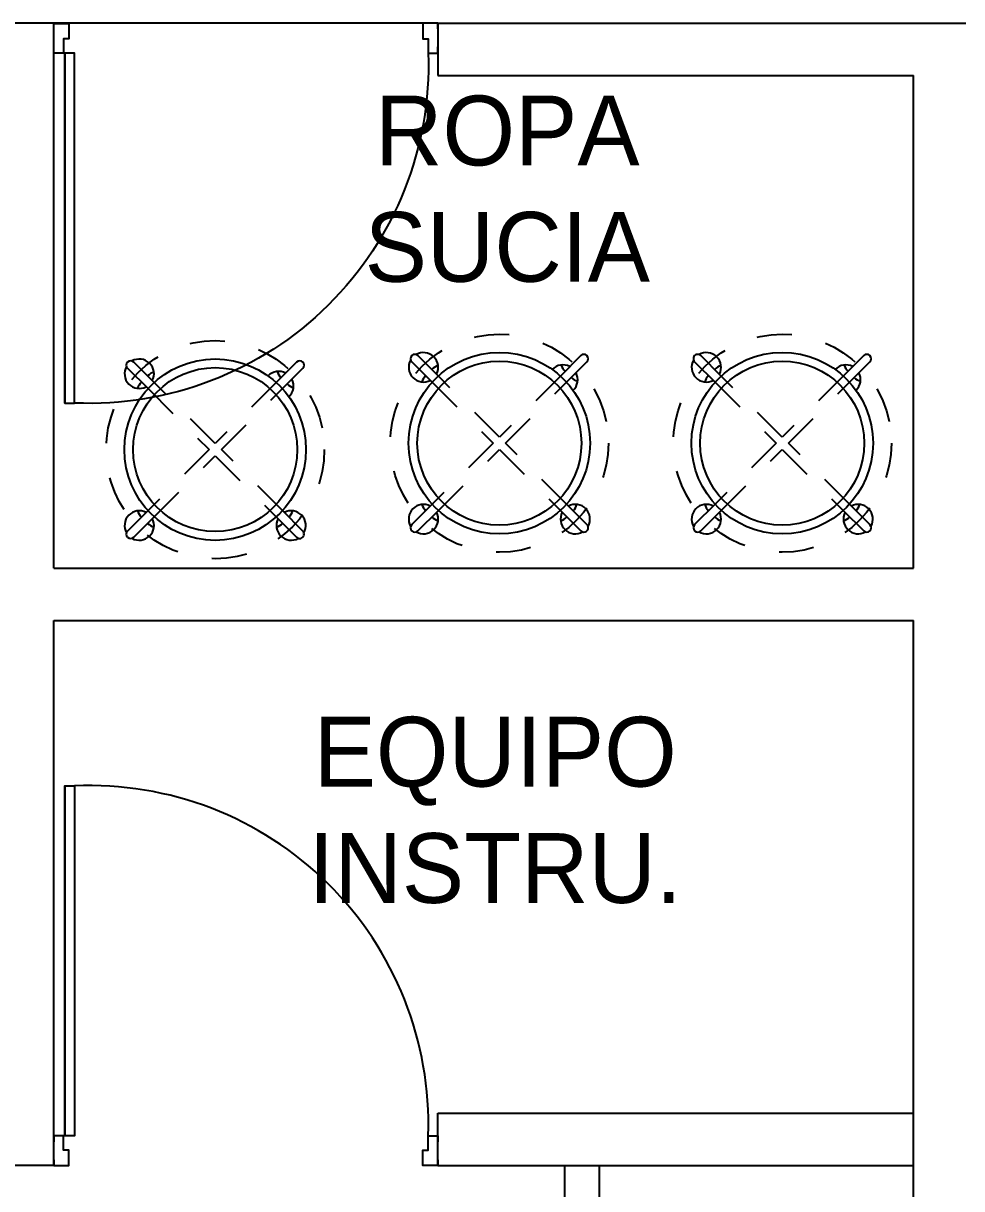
# Model space of a CAD drawing. Header units: millimetres. Extents: x 2523 to 2756, y 378 to 482.
# Drawn here: x 2689.827 to 2692.515, y 457.239 to 460.579 of the extents above; entities that cross this region are included whole.
import ezdxf

# ---------------------------------------------------------------- set-up
doc = ezdxf.new("R2010")
doc.units = ezdxf.units.MM
doc.linetypes.add('H25', pattern=[0.06, 0.0375, -0.0225])
doc.layers.add('MOBILIARIO', color=161, linetype='Continuous')
doc.styles.add('STYLE2', font='GOTHIC.TTF')

# ---------------------------------------------------------------- blocks, each defined once
blk = doc.blocks.new('P95')
at = {"color": 2}
blk.add_lwpolyline([(0.0317, 1.0892), (0.0317, 0.0863), (0.0317, 1.0892), (0.0594, 1.0892), (0.0594, 0.0863), (0.0317, 0.0863)], close=True, dxfattribs=at)
for points in [[(0, 0.0171), (0, 0.001), (0.0432, 0.001), (0.0432, 0.0453), (0.0277, 0.0453), (0.0277, 0.0863), (0, 0.0863), (0, 0.0688)], [(1.1, 0.0171), (1.1, 0.001), (1.0568, 0.001), (1.0568, 0.0453), (1.0723, 0.0453), (1.0723, 0.0863), (1.1, 0.0863), (1.1, 0.0688)]]:
    blk.add_lwpolyline(points, dxfattribs=at)
at = {"color": 7}
blk.add_arc((0.1019, 0.1191), 0.971, 358.0603, 92.5045, dxfattribs=at)
blk = doc.blocks.new('31910456')
at = {"color": 8, "linetype": 'H25'}
for p, q in [((35.567, 5.3042), (35.567, 5.057)), ((35.592, 5.057), (35.592, 5.3042)), ((35.567, 5.057), (35.3198, 5.057)), ((35.8392, 5.057), (35.592, 5.057)), ((35.3198, 5.032), (35.567, 5.032)), ((35.567, 5.032), (35.567, 4.7848)), ((35.592, 5.032), (35.8392, 5.032)), ((35.592, 4.7848), (35.592, 5.032))]:
    blk.add_line(p, q, dxfattribs=at)
at = {"color": 8}
for points in [[(35.592, 5.3042), (35.592, 5.387, 1), (35.567, 5.387), (35.567, 5.3042)], [(35.3198, 5.057), (35.237, 5.057, 1), (35.237, 5.032), (35.3198, 5.032)], [(35.8392, 5.032), (35.922, 5.032, 1), (35.922, 5.057), (35.8392, 5.057)], [(35.567, 4.7848), (35.567, 4.702, 1), (35.592, 4.702), (35.592, 4.7848)]]:
    blk.add_lwpolyline(points, format="xyb", dxfattribs=at)
at = {"color": 8, "linetype": 'H25'}
blk.add_circle((35.5795, 5.0445), 0.3125, dxfattribs=at)
for radius in [0.26, 0.235]:
    blk.add_circle((35.5795, 5.0445), radius)
for centre, start, end in [((35.5795, 5.352), 105.322, 252.7553), ((35.5795, 5.352), 287.2447, 74.678), ((35.3218, 5.0445), 88.5292, 162.7553), ((35.887, 5.0445), 15.322, 162.7553), ((35.3218, 5.0445), 197.2447, 271.4708), ((35.887, 5.0445), 197.2447, 344.678), ((35.5795, 4.737), 107.2447, 254.678), ((35.5795, 4.737), 285.322, 72.7553)]:
    blk.add_arc(centre, 0.0422, start, end)
at = {"color": 8}
for centre, start, end in [((35.5683, 5.2809), 91.5446, 115.9857), ((35.5906, 5.2809), 64.0143, 88.4554), ((35.2507, 5.0556), 1.5446, 25.9857), ((35.8158, 5.0556), 1.5446, 25.9857), ((35.2507, 5.0333), 334.0143, 358.4554), ((35.8158, 5.0333), 334.0143, 358.4554), ((35.5683, 4.8081), 244.0143, 268.4554), ((35.5906, 4.8081), 271.5446, 295.9857)]:
    blk.add_arc(centre, 0.05, start, end, dxfattribs=at)

msp = doc.modelspace()

# ---------------------------------------------------------------- linework, layer by layer
for p, q in [((2689.9147, 460.5792), (2689.7647, 460.5792)), ((2689.9145, 459.0173), (2689.9147, 460.5791)), ((2691.0147, 460.5792), (2692.5271, 460.5792)), ((2691.0147, 460.5792), (2691.0147, 460.4292)), ((2691.0147, 460.4292), (2692.3771, 460.4292)), ((2692.377, 459.0174), (2692.3771, 460.4292)), ((2689.9145, 459.0173), (2692.377, 459.0174)), ((2689.9145, 458.8673), (2692.377, 458.8674)), ((2689.9145, 457.3055), (2689.9145, 458.8673)), ((2692.377, 457.3055), (2692.377, 458.8674)), ((2691.0145, 457.4555), (2692.377, 457.4556)), ((2691.0145, 457.3056), (2691.0145, 457.4555)), ((2689.9145, 457.3055), (2687.762, 457.3055)), ((2691.0145, 457.3055), (2692.377, 457.3056)), ((2691.377, 457.3056), (2691.377, 455.204)), ((2691.477, 457.3056), (2691.477, 455.204)), ((2692.377, 455.2222), (2692.377, 457.3055))]:
    msp.add_line(p, q)
msp.add_lwpolyline([(2691.0147, 460.5792), (2689.9147, 460.5792), (2689.9147, 460.5792)])

# ---------------------------------------------------------------- block references
at = {"xscale": -1, "rotation": 180.0011824401508}
msp.add_blockref('P95', (2689.9147, 460.5801), dxfattribs=at)
at = {"rotation": 0.001182440365409088}
msp.add_blockref('P95', (2689.9145, 457.3045), dxfattribs=at)
at = {"layer": 'MOBILIARIO', "rotation": 225.0000013946288}
for p in [(2711.9682, 488.0828), (2712.7822, 488.1013), (2713.5926, 488.1013)]:
    msp.add_blockref('31910456', p, dxfattribs=at)

# ---------------------------------------------------------------- texts
at = {"char_height": 0.2, "width": 3.098634, "attachment_point": 2, "rotation": 0.0012, "style": 'STYLE2'}
for s, insert in [('ROPA \\PSUCIA', (2691.2135, 460.3719)), ('EQUIPO\\PINSTRU.', (2691.1787, 458.5916))]:
    msp.add_mtext(s, dxfattribs=dict(at, insert=insert))

doc.saveas('drawing.dxf')
